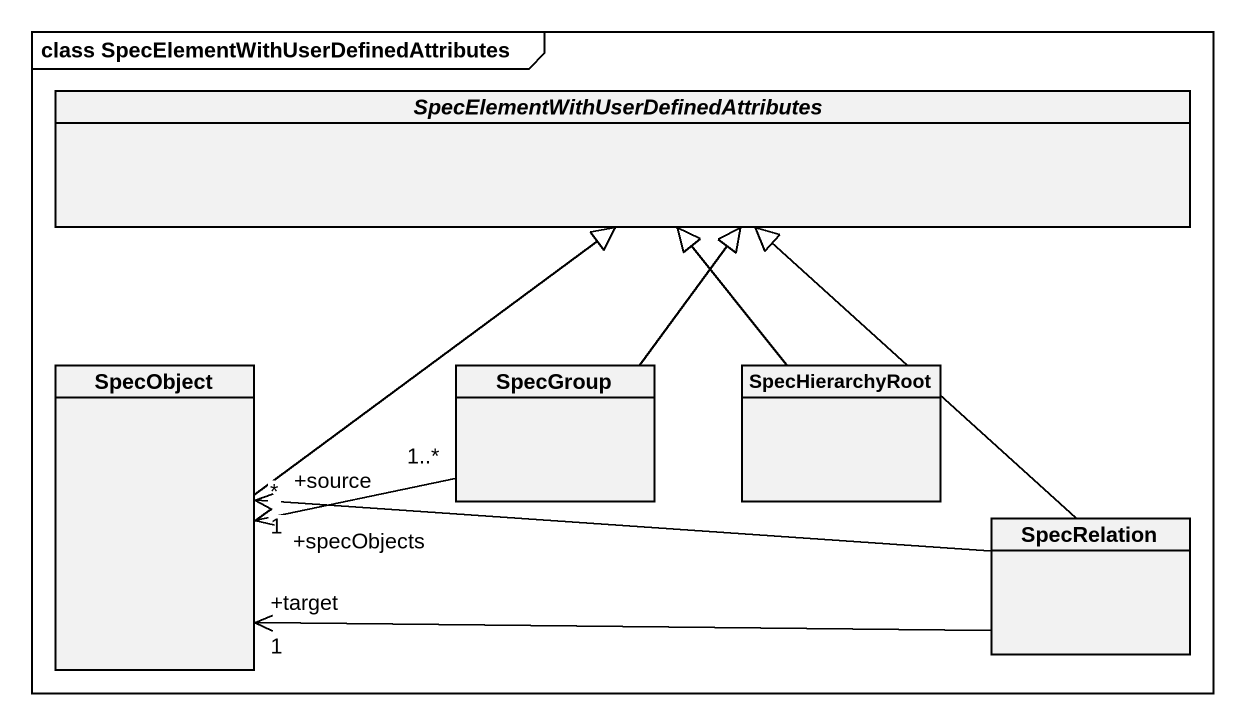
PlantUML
@startuml
mainframe class SpecElementWithUserDefinedAttributes
hide circle
hide empty members
abstract class "SpecElementWithUserDefinedAttributes" as SpecElementWithUserDefinedAt
class SpecObject
class SpecGroup
class SpecHierarchyRoot
class SpecRelation
SpecObject -up-|> SpecElementWithUserDefinedAt
SpecGroup -up-|> SpecElementWithUserDefinedAt
SpecGroup "1..*" -left-> "+specObjects\n*" SpecObject
SpecHierarchyRoot -up-|> SpecElementWithUserDefinedAt
SpecRelation -up-|> SpecElementWithUserDefinedAt
SpecRelation -left-> "+source\n1" SpecObject
SpecRelation -left-> "+target\n1" SpecObject
@enduml
